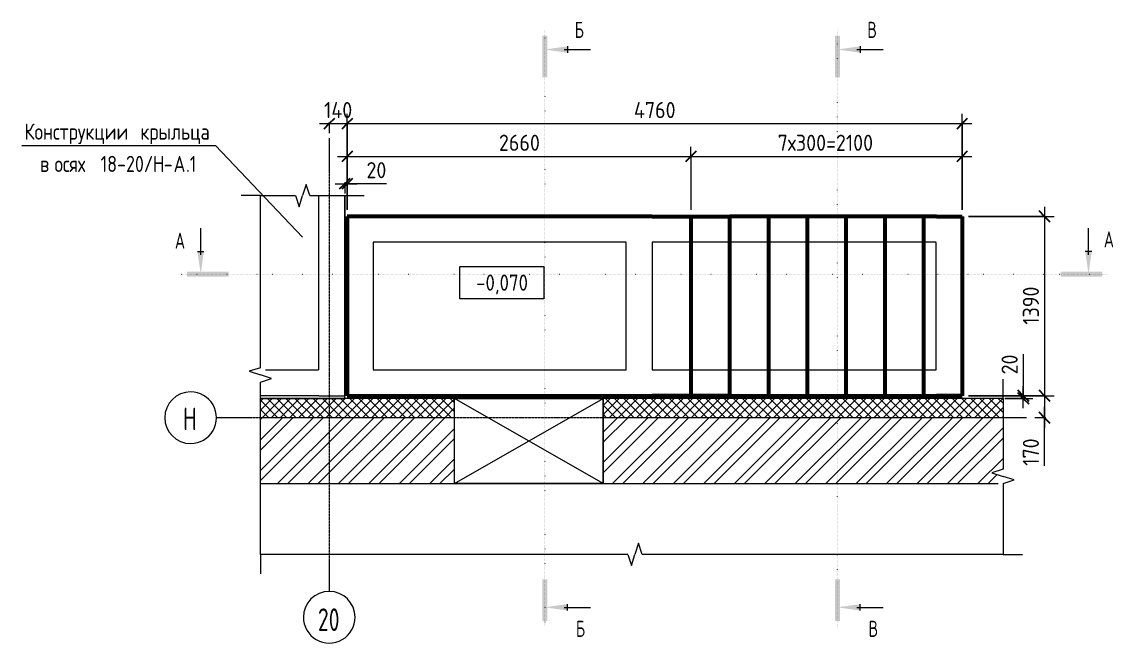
# Model space of a CAD drawing. Header units: millimetres. Extents: x 27128 to 91146, y -4112 to 79300.
# Drawn here: x 47499 to 55948, y 74410 to 79233 of the extents above; entities that cross this region are included whole.
import ezdxf

# ---------------------------------------------------------------- set-up
doc = ezdxf.new("R2010")
doc.units = ezdxf.units.MM
for name, pattern in [('01 Штриховая _4 мм_', [6, 3.5, -2.5]), ('02 Штрихпунктирная _20 мм_', [25, 20, -2.5, 0, -2.5]), ('04 Пунктир 10мм', [10, 0, -10])]:
    doc.linetypes.add(name, pattern=pattern)
for name, color, linetype, lineweight in [('AA_Dim', 7, 'Continuous', 9), ('AA_Dim-50', 7, 'Continuous', 9), ('AA_Oformlenie', 7, 'Continuous', 9), ('AA_Razrez', 7, 'Continuous', 9), ('AA_Vinoska', 7, 'Continuous', 9), ('AA_Visotnaya otmetka', 7, 'Continuous', 9), ('AF_Stena', 7, 'Continuous', 9), ('Оси', 7, 'Continuous', 9)]:
    doc.layers.add(name, color=color, linetype=linetype, lineweight=lineweight)
for name, color, linetype, lineweight, true_color in [('AF_Okno', 7, 'Continuous', 20, 0xff9d3c), ('AF_Perekritie', 7, 'Continuous', 60, 0x006a35), ('AF_Perekritie_Опалубка', 7, 'Continuous', 60, 0x006a35), ('AF_Stena_Опалубка', 7, 'Continuous', 20, 0x0063c6), ('KR_Fundament', 7, 'Continuous', 20, 0x804000)]:
    doc.layers.add(name, color=color, linetype=linetype, lineweight=lineweight, true_color=true_color)
doc.styles.add('GOST Common', font='GOST_Common.ttf', dxfattribs={"width": 0.85, "height": 125})
doc.styles.add('ISOCPEUR', font='isocpeur.TTF', dxfattribs={"width": 0.7, "height": 125})
doc.styles.add('ISOCPEUR_1', font='isocpeur.TTF', dxfattribs={"width": 0.9, "height": 125})
doc.styles.add('ISOCPEUR_2', font='isocpeur.TTF', dxfattribs={"width": 0.85, "height": 125})
doc.styles.add('ISOCPEUR_3', font='isocpeur.TTF', dxfattribs={"width": 0.7, "height": 175})
doc.dimstyles.new('00_Точн_3_знака__прозр_', dxfattribs={"dimscale": 304.8, "dimtxt": 125.344371, "dimasz": 0.278871, "dimexe": 0.246063, "dimexo": 0.164042, "dimgap": 0.016404, "dimtad": 1, "dimdec": 3, "dimrnd": 0.001, "dimdsep": 46, "dimtxsty": 'ISOCPEUR_1', "dimblk1": 'OBLIQUE', "dimblk2": 'OBLIQUE', "dimsah": 1, "dimcen": 0.09, "dimdle": 0.246063, "dimazin": 0, "dimtfac": 1, "dimtdec": 4, "dimtix": 1, "dimtmove": 1, "dimatfit": 3, "dimfxl": 1, "dimtvp": 1, "dimtolj": 1, "dimtzin": 0, "dimlwd": 18, "dimlwe": 18, "dimarcsym": 2})
doc.dimstyles.new('00_Точн_3_знака__прозр__1', dxfattribs={"dimscale": 304.8, "dimtxt": 125.344371, "dimasz": 0.278871, "dimexe": 0.246063, "dimexo": 0.164042, "dimgap": 0.016404, "dimtad": 1, "dimdec": 3, "dimrnd": 0.001, "dimdsep": 46, "dimtxsty": 'ISOCPEUR_1', "dimblk1": 'OBLIQUE', "dimblk2": 'OBLIQUE', "dimsah": 1, "dimcen": 0.09, "dimdle": 0.246063, "dimazin": 0, "dimtfac": 1, "dimtdec": 4, "dimtix": 1, "dimtmove": 0, "dimatfit": 3, "dimfxl": 1, "dimtvp": 1, "dimtolj": 1, "dimtzin": 0, "dimlwd": 18, "dimlwe": 18, "dimarcsym": 2})

# ---------------------------------------------------------------- blocks, each defined once
blk = doc.blocks.new('231_Отверстие прямоугольное _Окно_Стена_ - Проем сущ_-3880402-План на отм_ 0_000 Опл')
at = {"layer": 'AA_Oformlenie', "lineweight": 20}
for p, q in [((-450, -330), (-450, 330)), ((-450, 330), (700, 330)), ((-450, 330), (-450, -330)), ((700, 330), (-450, 330)), ((700, 330), (-450, -330)), ((-450, 330), (700, -330)), ((700, 330), (700, -330)), ((700, 330), (700, -330)), ((700, -330), (-450, -330)), ((-450, -330), (700, -330))]:
    blk.add_line(p, q, dxfattribs=at)
at = {"layer": 'AF_Okno', "color": 7}
for p, q in [((470, 330), (-450, 330)), ((-220, -330), (700, -330))]:
    blk.add_line(p, q, dxfattribs=at)
blk = doc.blocks.new('Ktcnybwf - Лестница-3686718-План на отм_ 0_000 Опл')
at = {"layer": 'AF_Perekritie'}
for p, q in [((31880.1, 77725), (32180.1, 77725)), ((32180.1, 77725), (32480.1, 77725)), ((32180.1, 77725), (32180.1, 76335)), ((34080.1, 77725), (32480.1, 77725)), ((32480.1, 76335), (32480.1, 77725)), ((32780.1, 77725), (32780.1, 76335)), ((33080.1, 77725), (33080.1, 76335)), ((33380.1, 77725), (33380.1, 76335)), ((33680.1, 77725), (33680.1, 76335)), ((33980.1, 77725), (33980.1, 76335)), ((34080.1, 77725), (34280.1, 77725)), ((34280.1, 77725), (34280.1, 76335)), ((32180.1, 76335), (31880.1, 76335)), ((32480.1, 76335), (32180.1, 76335)), ((32480.1, 76335), (34080.1, 76335)), ((34280.1, 76335), (34080.1, 76335))]:
    blk.add_line(p, q, dxfattribs=at)
blk = doc.blocks.new('011_ЛинияОбрыва _ЭлУзла_Линия_ - Тип 1-3878119-План на отм_ 0_000 Опл')
at = {"layer": 'AA_Oformlenie'}
for p, q in [((0, 0), (549.2, 0)), ((660.5, 0), (1208.5, 0))]:
    blk.add_line(p, q, dxfattribs=at)
blk = doc.blocks.new('011_ЛинияОбрыва _ЭлУзла_Линия_ - Тип 1-3877677-План на отм_ 0_000 Опл')
at = {"layer": 'AA_Oformlenie'}
for p, q in [((0, 0), (2795, 0)), ((2906.3, 0), (5700, 0))]:
    blk.add_line(p, q, dxfattribs=at)
blk = doc.blocks.new('011_ЛинияОбрыва _ЭлУзла_Линия_ - Тип 1-3878089-План на отм_ 0_000 Опл')
at = {"layer": 'AA_Oformlenie'}
for p, q in [((0, 0), (1335, 0)), ((1446.3, 0), (2780, 0))]:
    blk.add_line(p, q, dxfattribs=at)
blk = doc.blocks.new('011_ЛинияОбрыва _ЭлУзла_Линия_ - Тип 1-3877884-План на отм_ 0_000 Опл')
at = {"layer": 'AA_Oformlenie'}
for p, q in [((0, 0), (271.5, 0)), ((382.8, 0), (653.1, 0))]:
    blk.add_line(p, q, dxfattribs=at)
blk = doc.blocks.new('Разрез - Номер узла_ сзади-394133-План на отм_ 0_000 Опл')
at = {"layer": 'AA_Razrez'}
for points in [[(7.33, 0.4), (7.33, -0.39), (0.87, -0.39), (0.87, 0.4)], [(3.5, -3.53), (2.5, -3.53), (3, 0)]]:
    blk.add_hatch(color=256, dxfattribs=at).paths.add_polyline_path(points)
for p, q in [((3, -3), (3, -7.1)), ((2.5, -3.53), (3.5, -3.53))]:
    blk.add_line(p, q, dxfattribs=at)
blk = doc.blocks.new('Разрез - Номер узла_ спереди-394134-План на отм_ 0_000 Опл')
at = {"layer": 'AA_Razrez'}
for points in [[(7.33, 0.4), (7.33, -0.39), (0.87, -0.39), (0.87, 0.4)], [(3.5, -3.53), (2.5, -3.53), (3, 0)]]:
    blk.add_hatch(color=256, dxfattribs=at).paths.add_polyline_path(points)
for p, q in [((3, -3), (3, -7.1)), ((2.5, -3.53), (3.5, -3.53))]:
    blk.add_line(p, q, dxfattribs=at)
blk = doc.blocks.new('DIMBLOCK20-План на отм_ 0_000 Опл')
at = {"layer": 'AA_Dim-50', "color": 30, "lineweight": 18, "true_color": 0xff8000, "transparency": 16777216}
for p, q in [((50018.9, 78190), (50018.9, 78265)), ((52678.9, 78190), (52678.9, 78265)), ((49943.9, 78190), (52678.9, 78190)), ((50018.9, 78190), (50018.9, 77775)), ((52678.9, 78190), (52678.9, 77775))]:
    blk.add_line(p, q, dxfattribs=at)
at = {"layer": 'AA_Dim-50', "color": 30, "lineweight": 30, "true_color": 0xff8000, "transparency": 16777216}
for p, q in [((50018.9, 78190), (49976.4, 78147.5)), ((50018.9, 78190), (50061.4, 78232.5)), ((52678.9, 78190), (52636.4, 78147.5)), ((52678.9, 78190), (52721.4, 78232.5))]:
    blk.add_line(p, q, dxfattribs=at)
at = {"layer": 'AA_Dim-50', "color": 0, "lineweight": 18, "transparency": 16777216, "insert": (51192.8, 78357.9), "char_height": 125, "width": 374.614, "attachment_point": 1, "line_spacing_factor": 1.135194, "style": 'ISOCPEUR_1'}
blk.add_mtext('2660', dxfattribs=at)
blk = doc.blocks.new('_None')
blk = doc.blocks.new('DIMBLOCK21-План на отм_ 0_000 Опл')
at = {"layer": 'AA_Dim-50', "color": 30, "lineweight": 18, "true_color": 0xff8000, "transparency": 16777216}
for p, q in [((52678.9, 78190), (52678.9, 78265)), ((54778.9, 78190), (54778.9, 78265)), ((52678.9, 78190), (54853.9, 78190)), ((52678.9, 78190), (52678.9, 77775)), ((54778.9, 78190), (54778.9, 77775))]:
    blk.add_line(p, q, dxfattribs=at)
at = {"layer": 'AA_Dim-50', "color": 30, "lineweight": 30, "true_color": 0xff8000, "transparency": 16777216}
for p, q in [((52678.9, 78190), (52636.4, 78147.5)), ((52678.9, 78190), (52721.4, 78232.5)), ((54778.9, 78190), (54736.4, 78147.5)), ((54778.9, 78190), (54821.4, 78232.5))]:
    blk.add_line(p, q, dxfattribs=at)
at = {"layer": 'AA_Dim-50', "color": 0, "lineweight": 18, "transparency": 16777216, "insert": (53350.5, 78357.9), "char_height": 125, "width": 908.155, "attachment_point": 1, "line_spacing_factor": 1.135194, "style": 'ISOCPEUR_1'}
blk.add_mtext('7х300=2100', dxfattribs=at)
blk = doc.blocks.new('Высотные отметки - Рамка вверх-400294-План на отм_ 0_000 Опл')
at = {"layer": 'AA_Vinoska'}
for p, q in [((-13, 0), (-13, 5)), ((-13, 5), (0, 5)), ((0, 5), (0, 0)), ((0, 0), (-13, 0))]:
    blk.add_line(p, q, dxfattribs=at)
blk = doc.blocks.new('Ось сетки - d_4мм-2765513-План на отм_ 0_000 Опл')
at = {"layer": 'Оси', "color": 12, "true_color": 0xc80000}
for start, end in [(360, 180), (360, 180), (180, 360), (180, 360)]:
    blk.add_arc((0, 0), 4, start, end, dxfattribs=at)
blk = doc.blocks.new('DIMBLOCK22-План на отм_ 0_000 Опл')
at = {"layer": 'AA_Dim-50', "color": 30, "lineweight": 18, "true_color": 0xff8000, "transparency": 16777216}
for p, q in [((50018.9, 77775), (50018.9, 78518.6)), ((49803.9, 78443.6), (50018.9, 78443.6)), ((49878.9, 78453.7), (49878.9, 78368.6)), ((49878.9, 78443.6), (49878.9, 78453.7)), ((50018.9, 78443.6), (50018.9, 77775))]:
    blk.add_line(p, q, dxfattribs=at)
at = {"layer": 'AA_Dim-50', "color": 30, "lineweight": 30, "true_color": 0xff8000, "transparency": 16777216}
for p, q in [((49878.9, 78443.6), (49836.4, 78401.1)), ((49878.9, 78443.6), (49921.4, 78486.1)), ((50018.9, 78443.6), (49976.4, 78401.1)), ((50018.9, 78443.6), (50061.4, 78486.1))]:
    blk.add_line(p, q, dxfattribs=at)
at = {"layer": 'AA_Dim-50', "color": 0, "lineweight": 18, "transparency": 16777216, "insert": (49838.9, 78611.5), "char_height": 125, "width": 263.933, "attachment_point": 1, "line_spacing_factor": 1.135194, "style": 'ISOCPEUR_1'}
blk.add_mtext('140', dxfattribs=at)
blk = doc.blocks.new('_Oblique')
at = {"color": 0, "linetype": 'ByBlock', "lineweight": -2}
blk.add_line((-0.5, -0.5), (0.5, 0.5), dxfattribs=at)
blk = doc.blocks.new('DIMBLOCK23-План на отм_ 0_000 Опл')
at = {"layer": 'AA_Dim-50', "color": 30, "lineweight": 18, "true_color": 0xff8000, "transparency": 16777216}
for p, q in [((50018.9, 77775), (50018.9, 78518.6)), ((54778.9, 77775), (54778.9, 78518.6)), ((50018.9, 78443.6), (54853.9, 78443.6)), ((50018.9, 78443.6), (50018.9, 77775)), ((54778.9, 78443.6), (54778.9, 77775))]:
    blk.add_line(p, q, dxfattribs=at)
at = {"layer": 'AA_Dim-50', "color": 30, "lineweight": 30, "true_color": 0xff8000, "transparency": 16777216}
for p, q in [((50018.9, 78443.6), (49976.4, 78401.1)), ((50018.9, 78443.6), (50061.4, 78486.1)), ((54778.9, 78443.6), (54736.4, 78401.1)), ((54778.9, 78443.6), (54821.4, 78486.1))]:
    blk.add_line(p, q, dxfattribs=at)
at = {"layer": 'AA_Dim-50', "color": 0, "lineweight": 18, "transparency": 16777216, "insert": (52238.1, 78611.5), "char_height": 125, "width": 385.966, "attachment_point": 1, "line_spacing_factor": 1.135194, "style": 'ISOCPEUR_1'}
blk.add_mtext('4760', dxfattribs=at)
blk = doc.blocks.new('DIMBLOCK24-План на отм_ 0_000 Опл')
at = {"layer": 'AA_Dim-50', "color": 30, "lineweight": 30, "true_color": 0xff8000, "transparency": 16777216}
for p, q in [((49998.9, 77977.7), (50041.4, 78020.2)), ((50018.9, 77977.7), (50061.4, 78020.2)), ((49998.9, 77977.7), (49956.4, 77935.2)), ((50018.9, 77977.7), (49976.4, 77935.2))]:
    blk.add_line(p, q, dxfattribs=at)
at = {"layer": 'AA_Dim-50', "color": 30, "lineweight": 18, "true_color": 0xff8000, "transparency": 16777216}
for p, q in [((49998.9, 77987.8), (49998.9, 77902.7)), ((49998.9, 77977.7), (49998.9, 77987.8)), ((50018.9, 77775), (50018.9, 78052.7)), ((49923.9, 77977.7), (50093.9, 77977.7)), ((50116.9, 77977.7), (50008.9, 77977.7)), ((50018.9, 77977.7), (50018.9, 77775)), ((50323, 77977.7), (50116.9, 77977.7))]:
    blk.add_line(p, q, dxfattribs=at)
at = {"layer": 'AA_Dim-50', "color": 0, "lineweight": 18, "transparency": 16777216, "insert": (50166.9, 78145.5), "char_height": 125, "width": 187.307, "attachment_point": 1, "line_spacing_factor": 1.135194, "style": 'ISOCPEUR_1'}
blk.add_mtext('20', dxfattribs=at)
blk = doc.blocks.new('DIMBLOCK25-План на отм_ 0_000 Опл')
at = {"layer": 'AA_Dim-50', "color": 30, "lineweight": 30, "true_color": 0xff8000, "transparency": 16777216}
for p, q in [((55416.3, 77725), (55373.8, 77767.5)), ((55416.3, 77725), (55458.8, 77682.5)), ((55416.3, 76335), (55373.8, 76377.5)), ((55416.3, 76335), (55458.8, 76292.5))]:
    blk.add_line(p, q, dxfattribs=at)
at = {"layer": 'AA_Dim-50', "color": 30, "lineweight": 18, "true_color": 0xff8000, "transparency": 16777216}
for p, q in [((55416.3, 77800), (55416.3, 76335)), ((54828.9, 77725), (55491.3, 77725)), ((55416.3, 77725), (54828.9, 77725)), ((54828.9, 76335), (55491.3, 76335)), ((55416.3, 76335), (54828.9, 76335))]:
    blk.add_line(p, q, dxfattribs=at)
at = {"layer": 'AA_Dim-50', "color": 0, "lineweight": 18, "transparency": 16777216, "insert": (55248.4, 76885.7), "char_height": 125, "width": 346.234, "attachment_point": 1, "rotation": 90, "line_spacing_factor": 1.135194, "style": 'ISOCPEUR_1'}
blk.add_mtext('1390', dxfattribs=at)
blk = doc.blocks.new('DIMBLOCK26-План на отм_ 0_000 Опл')
at = {"layer": 'AA_Dim-50', "color": 30, "lineweight": 18, "true_color": 0xff8000, "transparency": 16777216}
for p, q in [((54828.9, 76335), (55491.3, 76335)), ((55416.3, 76335), (54828.9, 76335)), ((55416.3, 76335), (55416.3, 76090)), ((55416.3, 76052.9), (55416.3, 76250)), ((55426.4, 76165), (55341.3, 76165)), ((55416.3, 76165), (55426.4, 76165)), ((55416.3, 75792.5), (55416.3, 76052.9))]:
    blk.add_line(p, q, dxfattribs=at)
at = {"layer": 'AA_Dim-50', "color": 30, "lineweight": 30, "true_color": 0xff8000, "transparency": 16777216}
for p, q in [((55416.3, 76335), (55373.8, 76377.5)), ((55416.3, 76335), (55458.8, 76292.5)), ((55416.3, 76165), (55373.8, 76207.5)), ((55416.3, 76165), (55458.8, 76122.5))]:
    blk.add_line(p, q, dxfattribs=at)
at = {"layer": 'AA_Dim-50', "color": 0, "lineweight": 18, "transparency": 16777216, "insert": (55248.4, 75792.5), "char_height": 125, "width": 252.581, "attachment_point": 1, "rotation": 90, "line_spacing_factor": 1.135194, "style": 'ISOCPEUR_1'}
blk.add_mtext('170', dxfattribs=at)
blk = doc.blocks.new('DIMBLOCK27-План на отм_ 0_000 Опл')
at = {"layer": 'AA_Dim-50', "color": 30, "lineweight": 18, "true_color": 0xff8000, "transparency": 16777216}
for p, q in [((55251.7, 76656.9), (55251.7, 76450.8)), ((55251.7, 76450.8), (55251.7, 76325)), ((55251.7, 76240), (55251.7, 76410)), ((54828.9, 76335), (55326.7, 76335)), ((55251.7, 76335), (54828.9, 76335)), ((55109.8, 76315), (55326.7, 76315)), ((55251.7, 76315), (55109.8, 76315))]:
    blk.add_line(p, q, dxfattribs=at)
at = {"layer": 'AA_Dim-50', "color": 30, "lineweight": 30, "true_color": 0xff8000, "transparency": 16777216}
for p, q in [((55251.7, 76335), (55209.2, 76377.5)), ((55251.7, 76315), (55209.2, 76357.5)), ((55251.7, 76335), (55294.2, 76292.5)), ((55251.7, 76315), (55294.2, 76272.5))]:
    blk.add_line(p, q, dxfattribs=at)
at = {"layer": 'AA_Dim-50', "color": 0, "lineweight": 18, "transparency": 16777216, "insert": (55083.8, 76500.8), "char_height": 125, "width": 187.307, "attachment_point": 1, "rotation": 90, "line_spacing_factor": 1.135194, "style": 'ISOCPEUR_1'}
blk.add_mtext('20', dxfattribs=at)
blk = doc.blocks.new('010_Текст с выноской - Текст 2 строки-3720126-План на отм_ 0_000 Опл')
at = {"layer": 'AA_Vinoska'}
blk.add_line((-15, 0), (15, 0), dxfattribs=at)

msp = doc.modelspace()

# ---------------------------------------------------------------- hatches: boundary and pattern name
at = {"layer": 'AF_Stena'}
h = msp.add_hatch(dxfattribs=at)
h.set_pattern_fill('FP_2', color=256, style=0, pattern_type=2)
h.set_pattern_definition([(45, (20498.816, 0), (-35.35534, 35.35534), []), (135, (20498.816, 0), (-35.35534, -35.35534), [])])
h.paths.add_polyline_path([(51998.8774, 76165), (55095.8026, 76165), (55095.8026, 76315), (51998.8774, 76315)])
h.paths.add_polyline_path([(49345.8026, 76165), (50848.8774, 76165), (50848.8774, 76315), (49345.8026, 76315), (49345.8026, 76232.3019)])
h = msp.add_hatch(dxfattribs=at)
h.set_pattern_fill('FP_1', color=256, style=0, pattern_type=2)
h.set_pattern_definition([(45, (20498.82, 0), (-117.8655, 117.8655), []), (45, (20577.4, 0), (-117.8655, 117.8655), [])])
h.paths.add_polyline_path([(51998.8774, 75655), (55056.5499, 75655), (55056.5499, 75710.7634), (55095.8026, 75710.7634), (55009.2001, 75738.2634), (55095.8026, 75765.7634), (55095.8026, 76165), (51998.8774, 76165)])
h.paths.add_polyline_path([(49345.8026, 75655), (50848.8774, 75655), (50848.8774, 76165), (49345.8026, 76165), (49345.8026, 75883.8263)])

# ---------------------------------------------------------------- linework, layer by layer
at = {"layer": 'AA_Razrez', "color": 7, "linetype": '04 Пунктир 10мм', "true_color": 0xffffff}
for p, q in [((51547.3898, 79167.8203), (51547.3898, 74545.9546)), ((53813.3557, 74545.9546), (53813.3557, 79167.8203)), ((48733.7592, 77277.6754), (55906.8629, 77277.6754))]:
    msp.add_line(p, q, dxfattribs=at)
at = {"layer": 'AA_Vinoska'}
for p, q in [((49672.8153, 77564.0813), (48998.8774, 78275)), ((49700.4943, 77973.1769), (49672.34, 77886.5267)), ((49728.6487, 77886.5267), (49700.4943, 77973.1769)), ((49345.8026, 77886.5267), (49195.8026, 77886.5267)), ((49617.34, 77886.5267), (49644.84, 77799.9242)), ((49644.84, 77799.9242), (49672.34, 77886.5267)), ((49998.8774, 77886.5267), (50148.8774, 77886.5267)), ((49345.8026, 76552.8354), (49259.1525, 76524.6811)), ((49259.1525, 76524.6811), (49345.8026, 76496.5267)), ((49432.4052, 76469.0267), (49345.8026, 76496.5267)), ((49345.8026, 76441.5267), (49432.4052, 76469.0267)), ((55095.8026, 76315), (55095.8026, 76465)), ((55095.8026, 75765.7634), (55009.2001, 75738.2634)), ((55009.2001, 75738.2634), (55095.8026, 75710.7634)), ((55182.4528, 75682.609), (55095.8026, 75710.7634)), ((55095.8026, 75654.4547), (55182.4528, 75682.609)), ((52273.3026, 75193.1293), (52245.8026, 75106.5267)), ((52300.8026, 75106.5267), (52273.3026, 75193.1293)), ((49395.8026, 75106.5267), (49345.8026, 75106.5267)), ((49345.8026, 75106.5267), (49345.8026, 74956.5267)), ((52189.4939, 75106.5267), (52217.6483, 75019.8766)), ((52217.6483, 75019.8766), (52245.8026, 75106.5267)), ((55095.8026, 75106.5267), (55245.8026, 75106.5267))]:
    msp.add_line(p, q, dxfattribs=at)
at = {"layer": 'AF_Perekritie_Опалубка', "lineweight": 20}
for p, q in [((49998.8774, 76315), (49998.8774, 77886.5267)), ((49345.8026, 76315), (49998.8774, 76315))]:
    msp.add_line(p, q, dxfattribs=at)
at = {"layer": 'AF_Perekritie_Опалубка'}
for p, q in [((52378.8774, 77725), (50018.8774, 77725)), ((50018.8774, 77725), (50018.8774, 76335)), ((50018.8774, 76335), (52378.8774, 76335))]:
    msp.add_line(p, q, dxfattribs=at)
at = {"layer": 'AF_Stena', "linetype": '01 Штриховая _4 мм_', "lineweight": 20}
for p, q in [((49798.8774, 76535), (49798.8774, 77886.5267)), ((54578.8774, 77725), (54578.8774, 77724.5)), ((54778.8774, 77724.5), (54578.8774, 77724.5)), ((50218.8774, 77525), (50218.8774, 76535)), ((52178.8774, 77525), (50218.8774, 77525)), ((52178.8774, 76535), (52178.8774, 77525)), ((52431.6638, 77525), (52378.8774, 77525)), ((54571.6638, 77525), (52431.6638, 77525)), ((54578.8774, 77525), (54571.6638, 77525)), ((54578.8774, 76535), (54578.8774, 77525)), ((49385.0553, 76535), (49798.8774, 76535)), ((50218.8774, 76535), (52178.8774, 76535)), ((52378.8774, 76535), (52431.6638, 76535)), ((52431.6638, 76535), (54571.6638, 76535)), ((54571.6638, 76535), (54578.8774, 76535)), ((49798.8774, 76335), (49345.8026, 76335)), ((49798.8774, 76335), (49998.8774, 76335))]:
    msp.add_line(p, q, dxfattribs=at)
at = {"layer": 'AF_Stena_Опалубка'}
for p, q in [((49998.8774, 77886.5267), (49998.8774, 76335)), ((50018.8774, 76335), (50018.8774, 77725)), ((50218.8774, 77725), (50018.8774, 77725)), ((50218.8774, 77725), (52378.8774, 77725)), ((52378.8774, 77725), (52431.6638, 77725)), ((52431.6638, 77725), (54571.6638, 77725)), ((54571.6638, 77725), (54578.8774, 77725)), ((54778.8774, 77724.5), (54778.8774, 76335)), ((52378.8774, 77525), (52378.8774, 76535)), ((50848.8774, 76315), (49345.8026, 76315)), ((50018.8774, 76335), (50218.8774, 76335)), ((52378.8774, 76335), (50218.8774, 76335)), ((50848.8774, 75655), (50848.8774, 76315)), ((50848.8774, 76315), (51998.8774, 76315)), ((55095.8026, 76315), (51998.8774, 76315)), ((51998.8774, 76315), (51998.8774, 75655)), ((52431.6638, 76335), (52378.8774, 76335)), ((54571.6638, 76335), (52431.6638, 76335)), ((54578.8774, 76335), (54571.6638, 76335)), ((54778.8774, 76335), (54578.8774, 76335)), ((49345.8026, 75655), (50848.8774, 75655)), ((51998.8774, 75655), (50848.8774, 75655)), ((51998.8774, 75655), (55056.5499, 75655))]:
    msp.add_line(p, q, dxfattribs=at)
at = {"layer": 'AF_Stena_Опалубка', "color": 7}
for p, q in [((50848.8774, 76165), (49345.8026, 76165)), ((55095.8026, 76165), (51998.8774, 76165))]:
    msp.add_line(p, q, dxfattribs=at)
at = {"layer": 'KR_Fundament', "color": 7, "linetype": '01 Штриховая _4 мм_', "lineweight": 9}
for p, q in [((52178.8774, 77525), (50218.8774, 77525)), ((50218.8774, 77525), (50218.8774, 76535)), ((52178.8774, 76535), (52178.8774, 77525)), ((52431.6638, 77525), (52378.8774, 77525)), ((54578.8774, 77525), (52431.6638, 77525)), ((54578.8774, 76535), (54578.8774, 77525)), ((50218.8774, 76535), (52178.8774, 76535)), ((52378.8774, 76535), (52431.6638, 76535)), ((52431.6638, 76535), (54578.8774, 76535))]:
    msp.add_line(p, q, dxfattribs=at)
at = {"layer": 'KR_Fundament'}
msp.add_line((52378.8774, 77525), (52378.8774, 76535), dxfattribs=at)
at = {"layer": 'Оси'}
for p, q in [((49878.8774, 78330), (49878.8774, 78080)), ((49255.753, 76165), (49005.753, 76165)), ((55278.057, 76165), (55028.057, 76165)), ((49878.8774, 75069.3711), (49878.8774, 74819.3711))]:
    msp.add_line(p, q, dxfattribs=at)
at = {"layer": 'Оси', "linetype": '02 Штрихпунктирная _20 мм_'}
for p, q in [((49878.8774, 78080), (49878.8774, 75069.3711)), ((55028.057, 76165), (49255.753, 76165))]:
    msp.add_line(p, q, dxfattribs=at)

# ---------------------------------------------------------------- block references
at = {"layer": 'AA_Oformlenie'}
for name, p, rotation in [('011_ЛинияОбрыва _ЭлУзла_Линия_ - Тип 1-3878089-План на отм_ 0_000 Опл', (49345.8026, 75106.5267), 89.99999999999993), ('011_ЛинияОбрыва _ЭлУзла_Линия_ - Тип 1-3878119-План на отм_ 0_000 Опл', (55095.8026, 76315), 269.9999999999998), ('011_ЛинияОбрыва _ЭлУзла_Линия_ - Тип 1-3877677-План на отм_ 0_000 Опл', (55095.8026, 75106.5267), 180)]:
    msp.add_blockref(name, p, dxfattribs=dict(at, rotation=rotation))
msp.add_blockref('011_ЛинияОбрыва _ЭлУзла_Линия_ - Тип 1-3877884-План на отм_ 0_000 Опл', (49345.8026, 77886.5267), dxfattribs=at)
at = {"layer": 'AA_Razrez', "extrusion": (0, 0, -1), "xscale": 49.99999999999998, "yscale": 49.99999999999998, "zscale": 49.99999999999998}
for p, rotation in [((-51547.3898, 79167.8203), 270.0000000000003), ((-53813.3557, 79167.8203), 270.0000000000002), ((-48733.7592, 77277.6754), 180)]:
    msp.add_blockref('Разрез - Номер узла_ сзади-394133-План на отм_ 0_000 Опл', p, dxfattribs=dict(at, rotation=rotation))
at = {"layer": 'AA_Razrez', "xscale": 49.99999999999998, "yscale": 49.99999999999998, "zscale": 49.99999999999998}
for p, rotation in [((55906.8629, 77277.6754), 180), ((51547.3898, 74545.9546), 89.99999999999947), ((53813.3557, 74545.9546), 90)]:
    msp.add_blockref('Разрез - Номер узла_ спереди-394134-План на отм_ 0_000 Опл', p, dxfattribs=dict(at, rotation=rotation))
at = {"layer": 'AA_Vinoska'}
for name, p, xscale, yscale, zscale in [('010_Текст с выноской - Текст 2 строки-3720126-План на отм_ 0_000 Опл', (48248.8774, 78275), 50, 50, 50), ('Высотные отметки - Рамка вверх-400294-План на отм_ 0_000 Опл', (51540.984, 77086.1461), 49.99999999999998, 49.99999999999998, 49.99999999999998)]:
    msp.add_blockref(name, p, dxfattribs=dict(at, xscale=xscale, yscale=yscale, zscale=zscale))
at = {"layer": 'AF_Okno', "color": 7, "rotation": 180}
msp.add_blockref('231_Отверстие прямоугольное _Окно_Стена_ - Проем сущ_-3880402-План на отм_ 0_000 Опл', (51548.8774, 75985), dxfattribs=at)
at = {"layer": 'AF_Perekritie_Опалубка'}
msp.add_blockref('Ktcnybwf - Лестница-3686718-План на отм_ 0_000 Опл', (20498.8157, 0), dxfattribs=at)
at = {"layer": 'Оси', "color": 12, "true_color": 0xc80000, "xscale": 49.99999999999998, "yscale": 49.99999999999998, "zscale": 49.99999999999998}
for p, rotation in [((48805.753, 76165), 89.99999999999984), ((49878.8774, 74619.3711), 180)]:
    msp.add_blockref('Ось сетки - d_4мм-2765513-План на отм_ 0_000 Опл', p, dxfattribs=dict(at, rotation=rotation))

# ---------------------------------------------------------------- texts
at = {"layer": 'AA_Razrez', "char_height": 125, "attachment_point": 1, "style": 'ISOCPEUR'}
for s, insert, width in [('\\fISOCPEUR|b0|i0|c204|p34|;\\W.7;Б', (51778.5962, 79232.5509), 84.177187), ('\\fISOCPEUR|b0|i0|c204|p34|;\\W.7;В', (54044.5621, 79232.5509), 84.177187), ('\\fISOCPEUR|b0|i0|c204|p34|;\\W.7;А', (48683.9129, 77600.2412), 95.400812), ('\\fISOCPEUR|b0|i0|c204|p34|;\\W.7;А', (55875.5091, 77609.8283), 95.400812), ('\\fISOCPEUR|b0|i0|c204|p34|;\\W.7;Б', (51788.1833, 74592.1928), 84.177187), ('\\fISOCPEUR|b0|i0|c204|p34|;\\W.7;В', (54054.1492, 74592.1928), 84.177187)]:
    msp.add_mtext(s, dxfattribs=dict(at, insert=insert, width=width))
at = {"layer": 'AA_Vinoska', "char_height": 125, "attachment_point": 1, "style": 'GOST Common'}
for s, insert, width in [('Конструкции', (47519.804, 78444.1152), 1042.594594), ('\\fGOST Common|b0|i0|c204|p34|;\\W.85; ', (48380.0305, 78444.1152), 44.293234), ('крыльца', (48416.5761, 78444.1152), 674.620031), ('\\fGOST Common|b0|i0|c204|p34|;\\W.85;в', (47639.4415, 78194.1152), 91.993641), ('\\fGOST Common|b0|i0|c204|p34|;\\W.85; ', (47715.3438, 78194.1152), 44.293234), ('осях', (47751.8894, 78194.1152), 354.345875), (' 18-20/', (48044.254, 78194.1152), 568.997703), ('\\fGOST Common|b0|i0|c204|p34|;\\W.85;Н', (48513.724, 78194.1152), 102.215156), ('\\fGOST Common|b0|i0|c204|p34|;\\W.85;А', (48673.9623, 78194.1152), 115.843844), ('.1', (48769.543, 78194.1152), 102.215156), ('\\fGOST Common|b0|i0|c204|p34|;\\W.85;-', (48598.06, 78194.1152), 91.993641)]:
    msp.add_mtext(s, dxfattribs=dict(at, insert=insert, width=width))
at = {"layer": 'AA_Visotnaya otmetka', "color": 7, "insert": (51016.0679, 77273.986), "char_height": 125, "width": 479.798668, "attachment_point": 1, "line_spacing_factor": 1.135194, "style": 'ISOCPEUR_2'}
msp.add_mtext('-0,070', dxfattribs=at)
at = {"layer": 'Оси', "char_height": 175, "attachment_point": 1, "style": 'ISOCPEUR_3'}
for s, insert, width in [('\\fISOCPEUR|b0|i0|c204|p34|;\\W.7;Н', (48746.0144, 76243.5763), 120.653969), ('20', (49790.9177, 74687.9743), 207.637062)]:
    msp.add_mtext(s, dxfattribs=dict(at, insert=insert, width=width))

# ---------------------------------------------------------------- dimensions: what is measured, and where the dimension line sits
at = {"layer": 'AA_Dim', "color": 30, "lineweight": 18, "true_color": 0xff8000}
for base, p1, p2, override, picture, middle in [((50018.8774, 78443.6391), (49878.8774, 78503.7432), (50018.8774, 77725), {"dimpost": '<>', "dimfxl": 791.227508}, 'DIMBLOCK22-План на отм_ 0_000 Опл', (49948.8774, 78511.1391)), ((54778.8774, 78443.6391), (50018.8774, 77725), (54778.8774, 77725), {"dimpost": '<>', "dimfxl": 4760}, 'DIMBLOCK23-План на отм_ 0_000 Опл', (52398.8774, 78511.1391))]:
    dim = msp.add_linear_dim(base=base, p1=p1, p2=p2, dimstyle='00_Точн_3_знака__прозр__1', override=override, dxfattribs=at)
    dim.commit()
    dim.dimension.update_dxf_attribs({"geometry": picture, "text_midpoint": middle})
for base, p1, p2, text, override, picture, middle in [((52678.8774, 78190.0193), (50018.8774, 77725), (52678.8774, 77725), '2660', {"dimpost": '<>', "dimblk1": 'None', "dimblk2": 'None', "dimsah": 1, "dimfxl": 2660}, 'DIMBLOCK20-План на отм_ 0_000 Опл', (51348.8774, 78257.5193)), ((54778.8774, 78190.0193), (52678.8774, 77725), (54778.8774, 77725), '7х300=2100', {"dimpost": '<>', "dimblk1": 'None', "dimblk2": 'None', "dimsah": 1, "dimfxl": 2100}, 'DIMBLOCK21-План на отм_ 0_000 Опл', (53728.8774, 78257.5193))]:
    dim = msp.add_linear_dim(base=base, p1=p1, p2=p2, text=text, dimstyle='00_Точн_3_знака__прозр__1', override=override, dxfattribs=at)
    dim.commit()
    dim.dimension.update_dxf_attribs({"geometry": picture, "text_midpoint": middle})
dim = msp.add_linear_dim(base=(50018.8774, 77977.6687), p1=(49998.8774, 78037.7728), p2=(50018.8774, 77725), dimstyle='00_Точн_3_знака__прозр_', override={"dimpost": '<>', "dimfxl": 313.411541}, dxfattribs=at)
dim.commit()
dim.dimension.update_dxf_attribs({"geometry": 'DIMBLOCK24-План на отм_ 0_000 Опл', "text_midpoint": (50260.5645, 78062.1752), "dimtype": 160})
dim = msp.add_linear_dim(base=(55416.2742, 76335), p1=(54778.8774, 77725), p2=(54778.8774, 76335), angle=90, dimstyle='00_Точн_3_знака__прозр__1', override={"dimpost": '<>', "dimfxl": 1390}, dxfattribs=at)
dim.commit()
dim.dimension.update_dxf_attribs({"geometry": 'DIMBLOCK25-План на отм_ 0_000 Опл', "text_midpoint": (55348.7742, 77030)})
for base, p1, p2, override, picture, middle in [((55251.6732, 76335), (55059.8446, 76315), (54778.8774, 76335), {"dimpost": '<>', "dimfxl": 281.678201}, 'DIMBLOCK27-План на отм_ 0_000 Опл', (55167.1667, 76594.4219)), ((55416.2742, 76165), (54778.8774, 76335), (55476.3783, 76165), {"dimpost": '<>', "dimfxl": 717.918935}, 'DIMBLOCK26-План на отм_ 0_000 Опл', (55331.7678, 75918.7428))]:
    dim = msp.add_linear_dim(base=base, p1=p1, p2=p2, angle=90, dimstyle='00_Точн_3_знака__прозр_', override=override, dxfattribs=at)
    dim.commit()
    dim.dimension.update_dxf_attribs({"geometry": picture, "text_midpoint": middle, "dimtype": 160, "text_rotation": 90})

doc.saveas('drawing.dxf')
